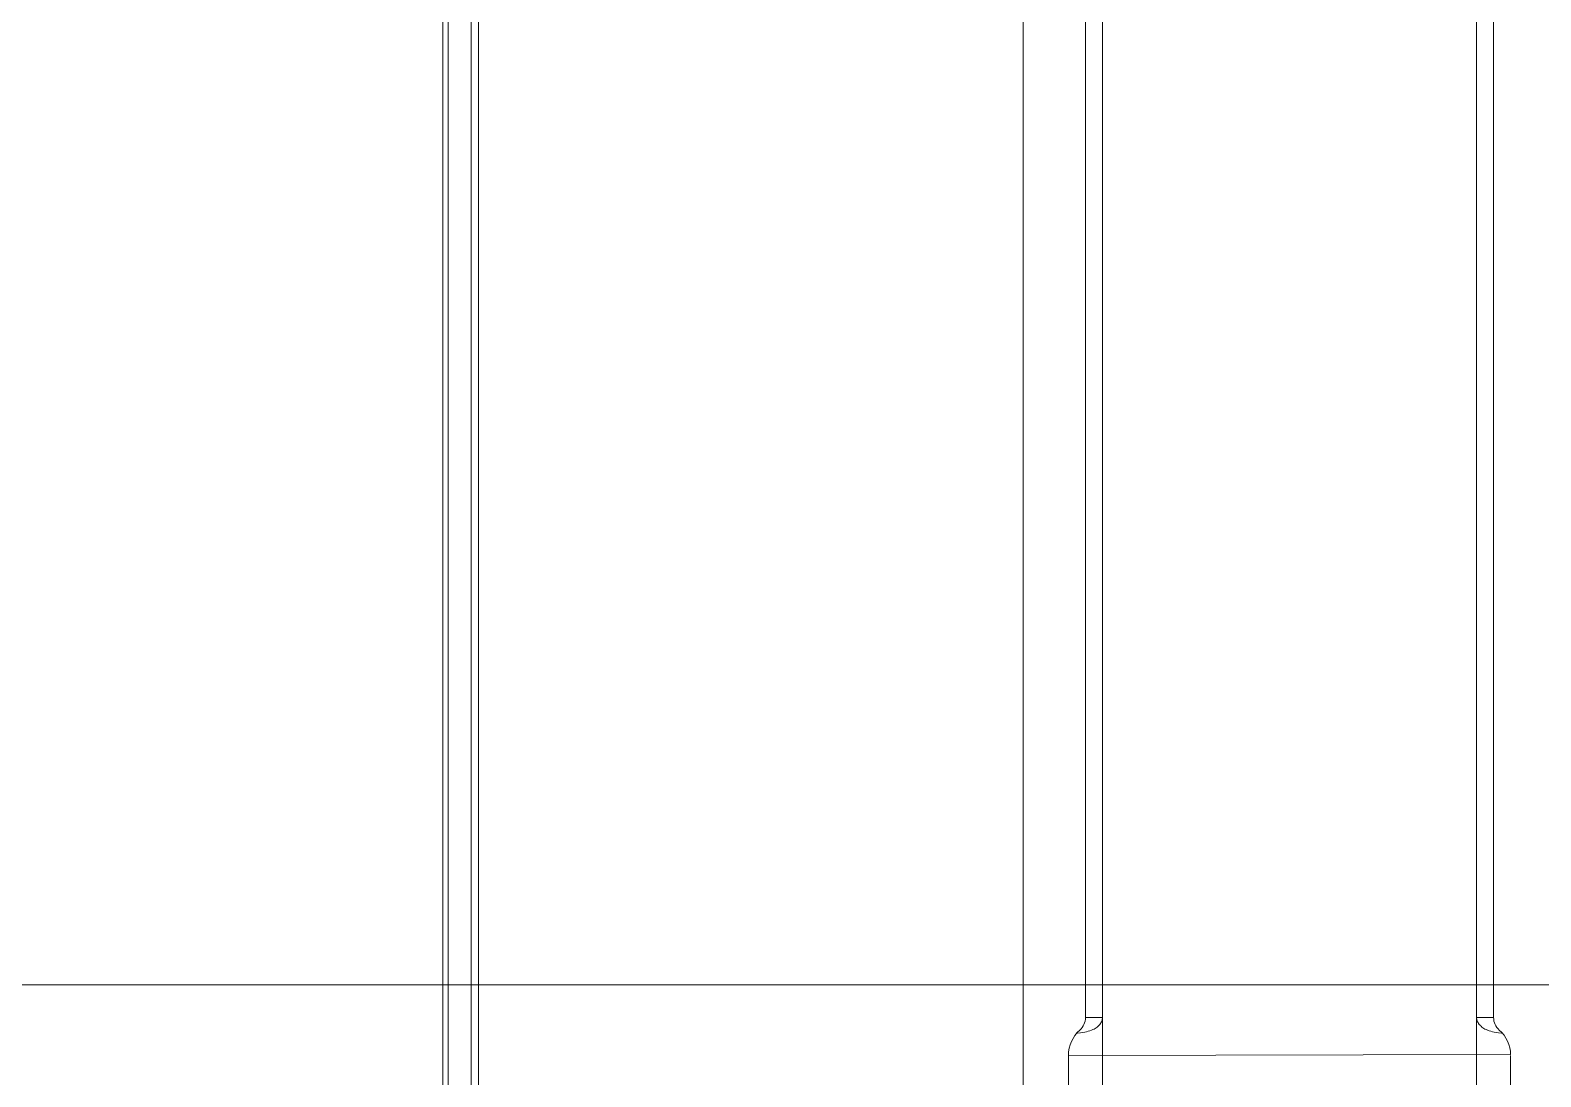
# Model space of a CAD drawing. Extents: x -382 to 1420, y -377 to 265.
# Drawn here: x -229.58 to -226.083, y -1.658 to 0.765 of the extents above; entities that cross this region are included whole.
import ezdxf

# ---------------------------------------------------------------- set-up
doc = ezdxf.new("R2010")
doc.units = 0
doc.header["$MEASUREMENT"] = 0
doc.layers.add('PDF_レイヤー 1', color=7, linetype='CONTINUOUS')

msp = doc.modelspace()

# ---------------------------------------------------------------- linework, layer by layer
at = {"layer": 'PDF_レイヤー 1', "lineweight": 0}
for points in [[(-223.44117, -25.76022), (-171.38649, -25.76022, 0.4143145), (-171.24868, -25.62245), (-171.24868, 6.93063, 0.4143145), (-171.38648, 7.06835), (-228.48682, 7.06835, 0.4143145), (-228.62463, 6.93063), (-228.62463, -25.62245, 0.4143145), (-228.48684, -25.76022), (-224.79078, -25.76022)], [(-171.39774, 7.05656), (-228.47562, 7.05652), (-228.42215, 7.00319), (-228.42284, 7.00264), (-228.42326, 7.00194), (-228.42368, 7.00097), (-228.42395, 7), (-228.42409, 6.99847), (-228.42437, 6.9968), (-228.42437, 6.99528), (-228.42465, 6.99319), (-228.42493, 6.99111), (-228.42506, 6.98917), (-228.42534, 6.98722), (-228.42562, 6.98528), (-228.42576, 6.98319, 0.319106), (-228.53953, 6.86952), (-228.54036, 6.86091), (-228.54133, 6.853), (-228.54272, 6.84425), (-228.54271, -25.61062)], [(-228.61284, -25.61062), (-228.61284, 6.91931), (-228.55951, 6.86598, -0.0048075), (-228.5594, 6.84425)], [(-228.5594, -25.61062), (-228.55939, 6.84425), (-228.54272, 6.84425), (-227.282, 5.1687, -0.210172), (-226.72498, 5.72571), (-173.14833, 5.72571)], [(-226.232, -2.38664), (-226.232, 3.04593, -0.4132931), (-226.15334, 2.96727), (-226.15334, 2.26593), (-227.17672, 2.26593)], [(-226.15334, -1.60853), (-226.15343, -2.30783, -0.4145649), (-226.23204, -2.38664), (-227.09807, -2.38664), (-227.09803, 3.04596), (-226.232, 3.04596)], [(-226.19267, 2.17987), (-226.19267, -1.52057, 0.2175378), (-226.17944, -1.54998, -0.2136272), (-226.15335, -1.60661), (-227.17687, -1.60859), (-227.17687, -2.30797, 0.4124135)], [(-227.17681, -1.60853, -0.2134398), (-227.15057, -1.54992, 0.2148798), (-227.13737, -1.52062)]]:
    msp.add_lwpolyline(points, format="xyb", dxfattribs=at)
for points in [[(-227.05617, 3.04597), (-227.05617, 5.1687), (-227.28199, 5.1687), (-227.28199, -21.45991)], [(-227.1374, 2.17994), (-227.1374, -1.52057), (-227.09804, -1.52059), (-227.09818, -1.52254), (-227.09846, -1.52448), (-227.09888, -1.52656), (-227.09957, -1.52851), (-227.1004, -1.53073), (-227.10152, -1.53281), (-227.10277, -1.53476), (-227.10429, -1.53684), (-227.10596, -1.53879), (-227.10652, -1.53948), (-227.10832, -1.54115), (-227.11026, -1.54281), (-227.11249, -1.54448), (-227.11471, -1.54601), (-227.11735, -1.54754), (-227.12013, -1.54879), (-227.12318, -1.55017), (-227.12374, -1.55031), (-227.12721, -1.55156), (-227.13096, -1.55267), (-227.13485, -1.55378), (-227.13915, -1.55462), (-227.14373, -1.55545), (-227.14915, -1.55615), (-227.15568, -1.55698), (-227.15762, -1.55712)], [(-212.53393, -1.44502), (-236.07657, -1.44502)], [(-226.17246, -1.55712), (-226.17468, -1.55698), (-226.18107, -1.55615), (-226.18649, -1.55545), (-226.19121, -1.55462), (-226.19537, -1.55378), (-226.19926, -1.55267), (-226.20287, -1.55156), (-226.20635, -1.55045), (-226.20676, -1.55017), (-226.20996, -1.54879), (-226.21273, -1.54754), (-226.21537, -1.54601), (-226.21759, -1.54448), (-226.21982, -1.54281), (-226.22176, -1.54115), (-226.22357, -1.53934), (-226.22412, -1.53879), (-226.22593, -1.53684), (-226.22732, -1.53476), (-226.22857, -1.53268), (-226.22968, -1.53059), (-226.23051, -1.52851), (-226.2312, -1.52643), (-226.23162, -1.52448), (-226.2319, -1.5224), (-226.23204, -1.52059)], [(-226.232, -1.52057), (-226.19269, -1.52057)]]:
    msp.add_lwpolyline(points, dxfattribs=at)

doc.saveas('drawing.dxf')
